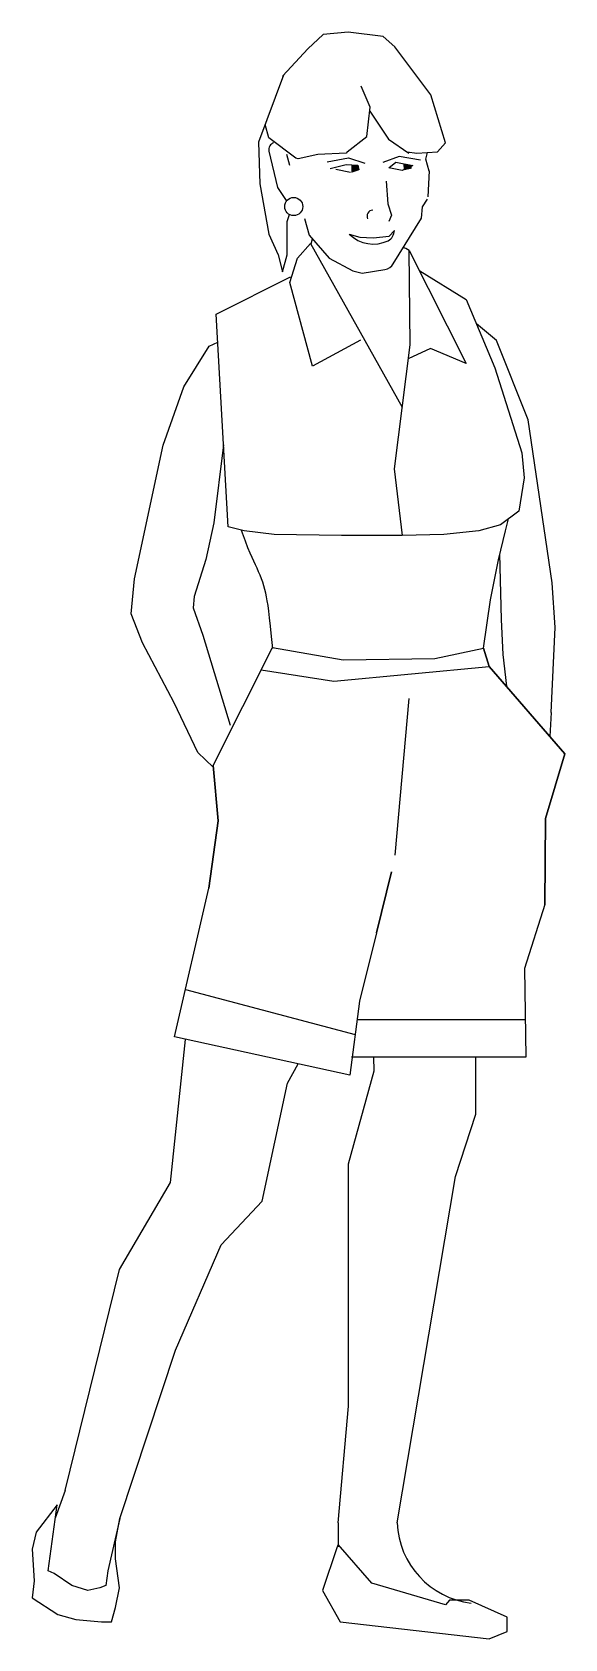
# Model space of a CAD drawing. Extents: x -0.26 to 0.3, y 0 to 1.72.
import ezdxf

# ---------------------------------------------------------------- set-up
doc = ezdxf.new("R2010")
doc.units = 0
doc.header["$MEASUREMENT"] = 0
doc.layers.get('0').update_dxf_attribs({"linetype": 'CONTINUOUS'})

msp = doc.modelspace()

# ---------------------------------------------------------------- linework, layer by layer
for p, q in [((-0.0113, 1.59), (-0.002, 1.5512)), ((0.0076, 1.5867), (0.0108, 1.5751)), ((0.0507, 1.5787), (0.0735, 1.583)), ((0.0735, 1.583), (0.0909, 1.5772)), ((0.1275, 1.5843), (0.1102, 1.578)), ((0.1167, 1.5724), (0.124, 1.5783)), ((0.124, 1.5783), (0.1423, 1.5747)), ((0.1503, 1.5805), (0.1275, 1.5843)), ((0.1596, 1.5688), (0.1559, 1.5817)), ((0.054, 1.5714), (0.0712, 1.5759)), ((0.0758, 1.5673), (0.0601, 1.5705)), ((0.0712, 1.5759), (0.0837, 1.5752)), ((0.0837, 1.5752), (0.0845, 1.57)), ((0.1307, 1.5696), (0.1167, 1.5724)), ((0.1423, 1.5747), (0.1307, 1.5696)), ((0.1586, 1.5415), (0.1598, 1.569)), ((-0.002, 1.5512), (0.0072, 1.5374)), ((0.1136, 1.5579), (0.1155, 1.5338)), ((0.1155, 1.5338), (0.1196, 1.5219)), ((0.1513, 1.5187), (0.1526, 1.5308)), ((0.1526, 1.5308), (0.158, 1.5388)), ((0.0267, 1.5183), (0.0317, 1.5003)), ((0.1196, 1.5219), (0.1165, 1.5151)), ((0.1214, 1.4698), (0.1513, 1.5187)), ((0.0317, 1.5003), (0.0531, 1.4759)), ((0.0348, 1.496), (0.0334, 1.4908)), ((0.0744, 1.5014), (0.0858, 1.4982)), ((0.0858, 1.4982), (0.0998, 1.4976)), ((0.0998, 1.4976), (0.117, 1.4995)), ((0.117, 1.4995), (0.1226, 1.5053)), ((0.011, 1.4499), (0.0193, 1.4757)), ((0.0193, 1.4757), (0.033, 1.4915)), ((0.033, 1.4915), (0.131, 1.317)), ((0.0531, 1.4759), (0.0782, 1.4623)), ((0.1383, 1.4839), (0.199, 1.3634)), ((0.0782, 1.4623), (0.0881, 1.46)), ((0.0881, 1.46), (0.1123, 1.4637)), ((0.0353, 1.3606), (0.011, 1.4499)), ((0.0865, 1.3884), (0.0353, 1.3606)), ((0.1611, 1.3793), (0.1374, 1.3683)), ((0.199, 1.3634), (0.1611, 1.3793)), ((0.3043, 0.9471), (0.2237, 1.0403)), ((0.1381, 1.0061), (0.123, 0.8388)), ((0.2896, 0.9912), (0.2883, 0.9656)), ((0.2835, 0.878), (0.3043, 0.9471)), ((-0.0708, 0.9343), (-0.0652, 0.8753)), ((-0.0652, 0.8753), (-0.0754, 0.8035)), ((0.283, 0.7861), (0.2835, 0.878)), ((0.1034, 0.7558), (0.1193, 0.821)), ((-0.2284, 0.1609), (-0.2392, 0.1311)), ((0.0626, 0.1263), (0.0626, 0.1008))]:
    msp.add_line(p, q)
for points in [[(0.1772, 1.5991), (0.1613, 1.6501), (0.1231, 1.7015), (0.1104, 1.7123), (0.0732, 1.7171), (0.0467, 1.7147), (0.0301, 1.6992), (0.0036, 1.6705), (0.0034, 1.6685)], [(0.0044, 1.6713), (-0.0222, 1.5998), (-0.021, 1.5552), (-0.0113, 1.5016), (-0.0015, 1.4793), (0.0033, 1.4614), (0.0082, 1.4793), (0.0082, 1.515), (0.0107, 1.5224)], [(0.0722, 1.5895), (0.0931, 1.6057), (0.0967, 1.6369), (0.0872, 1.6594)], [(0.0963, 1.6329), (0.1162, 1.6027), (0.1381, 1.5879)], [(0.0175, 1.5827), (-0.0115, 1.6042), (-0.0152, 1.6185)], [(0.1362, 1.5892), (0.1466, 1.5879), (0.1685, 1.5894), (0.1772, 1.5991)], [(0.0722, 1.5895), (0.0712, 1.5879), (0.0408, 1.5864), (0.0201, 1.5819), (0.0175, 1.5827)], [(0.1559, 1.5817), (0.1578, 1.5886)], [(0.1311, 1.1798), (0.1227, 1.251), (0.1393, 1.3835), (0.1383, 1.4839), (0.1346, 1.4861), (0.132, 1.4872)], [(0.1496, 1.4625), (0.1992, 1.4319), (0.2298, 1.3588), (0.2586, 1.2681), (0.2608, 1.2415), (0.2554, 1.2059), (0.2357, 1.1914), (0.2124, 1.185), (0.1753, 1.1811), (0.1309, 1.1798), (0.0662, 1.1798), (-0.0058, 1.1811), (-0.0376, 1.185), (-0.0548, 1.1892), (-0.0675, 1.4161), (0.0117, 1.4558)], [(0.2314, 1.3881), (0.2102, 1.4058)], [(-0.087, 0.9484), (-0.1123, 1.0012), (-0.1461, 1.0654), (-0.158, 1.0964), (-0.1546, 1.1336), (-0.1241, 1.2764), (-0.1021, 1.3385), (-0.075, 1.3819), (-0.0658, 1.3864)], [(0.2896, 0.9912), (0.294, 1.0819), (0.2906, 1.1295), (0.2652, 1.3033), (0.2314, 1.3881)], [(-0.0597, 1.2766), (-0.07, 1.1936), (-0.0784, 1.1543), (-0.0908, 1.1148), (-0.092, 1.1026), (-0.0818, 1.0736), (-0.0525, 0.9774)], [(-0.0072, 1.0594), (-0.0085, 1.0723), (-0.0096, 1.083), (-0.0106, 1.0919), (-0.0114, 1.0991), (-0.0122, 1.1051), (-0.013, 1.1101), (-0.0137, 1.1145), (-0.0146, 1.1185), (-0.0156, 1.1224), (-0.0167, 1.1262), (-0.0179, 1.13), (-0.0193, 1.1338), (-0.0207, 1.1375), (-0.0223, 1.1413), (-0.0239, 1.145), (-0.0256, 1.1486), (-0.0273, 1.1524), (-0.0292, 1.1564), (-0.0313, 1.1611), (-0.0337, 1.1668), (-0.0364, 1.1737), (-0.0395, 1.1823), (-0.0406, 1.1857)], [(0.2177, 1.0598), (0.2251, 1.1113), (0.2336, 1.1539), (0.241, 1.185), (0.2443, 1.1977)], [(0.2347, 1.1605), (0.2364, 1.0902), (0.2381, 1.053), (0.2421, 1.019)], [(0.1193, 0.821), (0.1034, 0.7558), (0.0853, 0.6829), (0.0751, 0.6041), (-0.1119, 0.6448), (-0.0754, 0.8035), (-0.0652, 0.8753), (-0.0708, 0.9343), (-0.0073, 1.0605)], [(-0.0073, 1.0605), (0.068, 1.0473), (0.1656, 1.0485), (0.2177, 1.0598), (0.2237, 1.0403), (0.3043, 0.9471), (0.2835, 0.878), (0.283, 0.7861), (0.2613, 0.7178), (0.2628, 0.6233), (0.0767, 0.6233)], [(0.2237, 1.0403), (0.2177, 1.0598)], [(-0.0194, 1.0364), (0.0579, 1.0244), (0.2237, 1.0403)], [(-0.087, 0.9484), (-0.0707, 0.9327)], [(-0.1003, 0.6953), (0.0807, 0.6475)], [(0.0828, 0.6635), (0.2621, 0.6635)], [(-0.2284, 0.1609), (-0.1705, 0.3966), (-0.1162, 0.4894), (-0.1001, 0.6422)], [(0.0626, 0.1263), (0.0737, 0.2508), (0.0737, 0.5093), (0.1008, 0.6087), (0.1005, 0.6233)], [(0.1255, 0.1263), (0.1877, 0.496), (0.2094, 0.5623), (0.2094, 0.6233)], [(-0.1701, 0.1308), (-0.1108, 0.3105), (-0.062, 0.4231), (-0.0185, 0.4695), (0.0086, 0.5954), (0.0198, 0.6161)]]:
    msp.add_lwpolyline(points)
for points in [[(-0.1701, 0.1308), (-0.1832, 0.0749), (-0.1853, 0.0594), (-0.1917, 0.0568), (-0.2044, 0.0542), (-0.2213, 0.0594), (-0.2404, 0.0723), (-0.2468, 0.0749), (-0.2372, 0.1456), (-0.2595, 0.1163), (-0.2637, 0.0982), (-0.2616, 0.0645), (-0.2637, 0.0464), (-0.2362, 0.0283), (-0.2171, 0.0232), (-0.1896, 0.0206), (-0.179, 0.0206), (-0.1747, 0.0361), (-0.1705, 0.0568), (-0.1747, 0.0878), (-0.1747, 0.1059)], [(0.0613, 0.0995), (0.0457, 0.0542), (0.0647, 0.0206), (0.2236, 0.0025), (0.2427, 0.0102), (0.2427, 0.0257), (0.2024, 0.0438), (0.1812, 0.0438), (0.177, 0.0387), (0.0986, 0.062), (0.0626, 0.1033)]]:
    msp.add_lwpolyline(points, close=True)
msp.add_circle((0.0152, 1.531), 0.00966)
for centre, radius, start, end in [((-0.0039, 1.5917), 0.00761, 106.0096, 192.7404), ((0.0998, 1.5207), 0.00647, 92.7263, 205.3462), ((0.1002, 1.5277), 0.0368, 225.4901, 295.4686), ((0.1081, 1.5065), 0.0145, 303.3035, 355.0891), ((0.1103, 1.4766), 0.013, 278.6743, 328.627), ((0.2153, 0.1298), 0.0899, 182.2862, 263.0582)]:
    msp.add_arc(centre, radius, start, end)
for points in [[(0.0765, 1.5752), (0.0829, 1.5752), (0.0765, 1.5669), (0.0848, 1.5697)], [(0.1319, 1.5761), (0.1411, 1.5752), (0.1328, 1.5697), (0.1411, 1.5715)]]:
    msp.add_solid(points)

doc.saveas('drawing.dxf')
